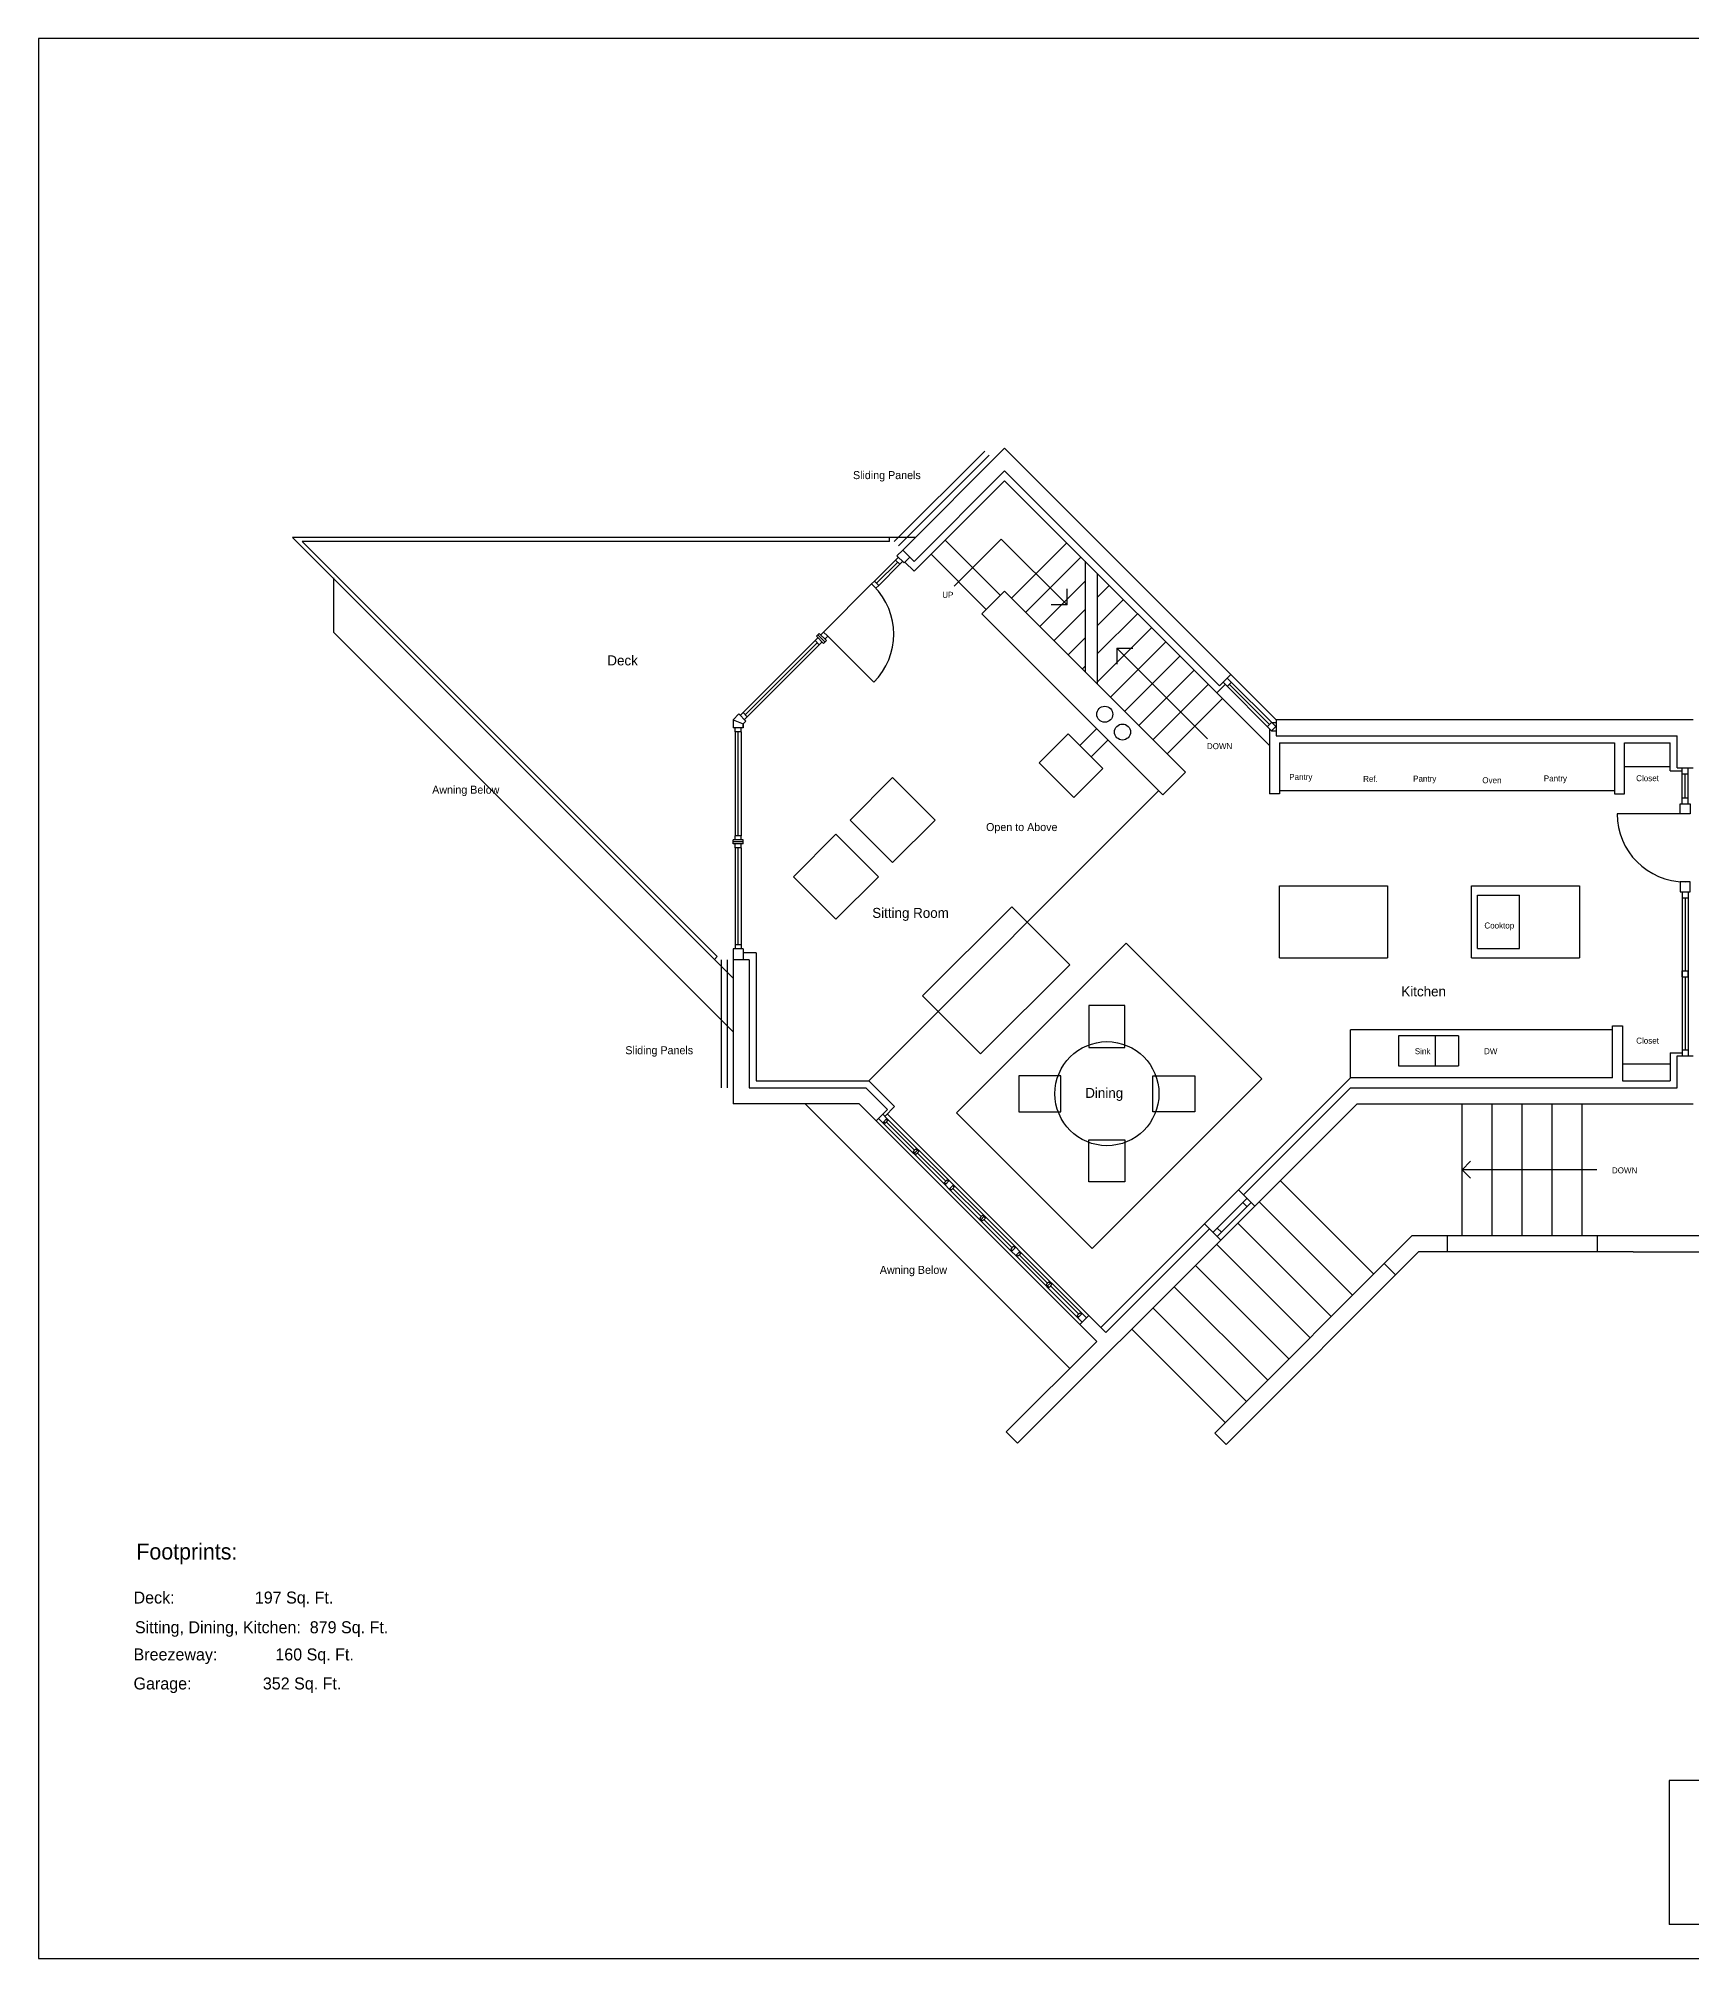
# Model space of a CAD drawing. Header units: inches. Extents: x -11428 to -4037, y -1744 to 4421.
# Drawn here: x -5523 to -4696, y -441 to 519 of the extents above; entities that cross this region are included whole.
import ezdxf

# ---------------------------------------------------------------- set-up
doc = ezdxf.new("R2010")
doc.units = ezdxf.units.IN
doc.header["$LTSCALE"] = 64
doc.header["$MEASUREMENT"] = 0
doc.linetypes.add('ACAD_ISO02W100', pattern=[15, 12, -3])
doc.layers.get('0').update_dxf_attribs({"color": 253})
for name, color, linetype in [('A-doors', 254, 'Continuous'), ('A-Elev-North', 7, 'Continuous'), ('A-furniture', 33, 'Continuous'), ('A-glazing', 252, 'Continuous'), ('A-millwork', 252, 'Continuous'), ('A-soffit', 251, 'ACAD_ISO02W100'), ('A-stairs', 252, 'Continuous'), ('A-text', 254, 'Continuous'), ('A-walls', 7, 'Continuous'), ('border', 7, 'Continuous'), ('construction', 172, 'Continuous')]:
    doc.layers.add(name, color=color, linetype=linetype)

msp = doc.modelspace()

# ---------------------------------------------------------------- linework, layer by layer
for p, q in [((-4089.58, -352.37), (-4707.37, -352.37)), ((-4707.37, -352.37), (-4707.37, -424.37)), ((-4089.58, -424.37), (-4707.37, -424.37))]:
    msp.add_line(p, q)
at = {"layer": 'A-doors'}
for p, q in [((-5104.94, 196.78, -0.03), (-5128.99, 220.82, -0.03)), ((-4701.83, 131.02), (-4701.83, 136.02)), ((-4700.83, 139.02), (-4697.83, 139.02)), ((-4696.83, 136.02), (-4696.83, 131.02)), ((-4699.33, 131.02), (-4733.33, 131.02)), ((-4696.83, 131.02), (-4700.83, 131.02)), ((-4696.83, 97.02), (-4701.83, 97.02)), ((-4701.83, 97.02), (-4701.83, 92.02)), ((-4696.83, 92.02), (-4696.83, 97.02)), ((-4700.83, 89.02), (-4697.83, 89.02))]:
    msp.add_line(p, q, dxfattribs=at)
for centre, start, end in [((-5128.99, 220.82, -0.03), 315, 45), ((-4699.33, 131.02), 180, 270)]:
    msp.add_arc(centre, 34, start, end, dxfattribs=at)
at = {"layer": 'A-Elev-North', "color": 7}
for p, q in [((-5067.21, -56.64, -1448.31), (-5069.34, -54.52, -1448.31)), ((-5065.09, -54.52, -5000.14), (-5067.21, -52.4, -5000.14)), ((-5033.97, -85.63, -4122.9), (-5031.85, -87.75, -4122.9)), ((-5036.09, -87.75, -4122.9), (-5033.97, -89.87, -4122.9))]:
    msp.add_line(p, q, dxfattribs=at)
at = {"layer": 'A-furniture', "elevation": 0}
for points in [[(-5095.55, 106.67), (-5074.34, 127.89), (-5095.55, 149.1), (-5116.76, 127.89), (-5095.55, 106.67)], [(-5102.67, 99.55), (-5123.89, 78.33), (-5145.1, 99.55), (-5123.89, 120.76), (-5102.67, 99.55)], [(-5080.51, 39.96), (-5035.96, 84.51), (-5006.97, 55.52), (-5051.52, 10.97), (-5080.51, 39.96)]]:
    msp.add_lwpolyline(points, dxfattribs=at)
at = {"layer": 'A-furniture'}
msp.add_lwpolyline([(-5063.66, -18.5), (-4995.78, -86.38), (-4910.93, -1.53), (-4978.81, 66.35)], close=True, dxfattribs=at)
for points in [[(-4979.38, 14.08), (-4979.38, 35.08), (-4997.38, 35.08), (-4997.38, 14.08), (-4979.38, 14.08)], [(-5011.38, 0.08), (-5032.38, 0.08), (-5032.38, -17.92), (-5011.38, -17.92), (-5011.38, 0.08)], [(-4965.38, 0.08), (-4944.38, 0.08), (-4944.38, -17.92), (-4965.38, -17.92), (-4965.38, 0.08)], [(-4979.38, -31.92), (-4979.38, -52.92), (-4997.38, -52.92), (-4997.38, -31.92), (-4979.38, -31.92)]]:
    msp.add_lwpolyline(points, dxfattribs=at)
msp.add_circle((-4988.38, -8.92), 26, dxfattribs=at)
at = {"layer": 'A-glazing', "color": 7}
for p, q in [((-5092.65, 259.28, 0.6), (-5094.06, 257.87, 0.6)), ((-5093, 256.81, 91.77), (-5103.53, 246.28, 199.03)), ((-5091.94, 255.75, 0), (-5094.06, 257.87, 0)), ((-5090.52, 257.16, 0.6), (-5091.94, 255.75, 0.6)), ((-5104.59, 247.34, 74.49), (-5106.01, 245.92, 74.49)), ((-5103.88, 243.8, 74.45), (-5106.01, 245.92, 74.45)), ((-5102.47, 245.22, 74.45), (-5104.59, 247.34, 74.45)), ((-5102.47, 245.22, -0.01), (-5103.88, 243.8, -0.01)), ((-5130.05, 221.88, 0), (-5131.46, 220.47, 0)), ((-5127.93, 219.76, -0.03), (-5130.05, 221.88, -0.03)), ((-5132.91, 219.02, 190.57), (-5134.33, 217.61, 190.57)), ((-5132.2, 215.48, 95.28), (-5134.33, 217.61, 95.28)), ((-5130.79, 216.9, 190.57), (-5132.2, 215.48, 190.57)), ((-5127.93, 219.76, 0), (-5129.34, 218.35, 0)), ((-5108.91, -5.98, -0.02), (-5098.09, -16.81, -0.02)), ((-5107.45, -2.48, -0.02), (-5094.55, -15.38, -0.02)), ((-5112.23, -13.98, -0.02), (-5103.75, -22.46, -0.02)), ((-5103.75, -22.46, -0.02), (-5098.09, -16.81, -0.02)), ((-5099.41, -20.25, -1101.22), (-5094.55, -15.38, -1101.22)), ((-5069.34, -54.52, -5000.14), (-5067.21, -52.4, -5000.14)), ((-5067.21, -56.64, -5000.14), (-5065.09, -54.52, -5000.14)), ((-5033.97, -89.87, -3551.85), (-5031.85, -87.75, -3551.85)), ((-5002.86, -120.98, -0.02), (-5000.74, -118.86, -0.02)), ((-5002.86, -120.98, -0.02), (-5000.74, -123.11, -0.02)), ((-4993.43, -132.78, -0.01), (-5001.96, -124.25, -0.01)), ((-5001.92, -124.29, -0.02), (-4997.44, -119.8, -0.02)), ((-5000.74, -118.86, -0.02), (-4998.62, -120.98, -41.43)), ((-4988.95, -128.29, -0.01), (-4997.47, -119.77, -0.01))]:
    msp.add_line(p, q, dxfattribs=at)
at = {"layer": 'A-glazing'}
for p, q in [((-5104.59, 247.34, 111.74), (-5094.06, 257.87, 0.6)), ((-5102.47, 245.22, 111.74), (-5091.94, 255.75, 0.6)), ((-4928.2, 194.64), (-4926.08, 196.77)), ((-4928.19, 198.88), (-4903.93, 174.61)), ((-4927.14, 195.71), (-4907.1, 175.66)), ((-4926.43, 200.64), (-4903.8, 178.02)), ((-4908.16, 174.6), (-4906.04, 176.73)), ((-4906.05, 172.49), (-4903.8, 174.75)), ((-4906.04, 176.73), (-4903.8, 176.73)), ((-4906.05, 172.49), (-4903.81, 172.49)), ((-4699.33, 139.02), (-4699.33, 151.02)), ((-4699.33, 89.02), (-4699.33, 52.52)), ((-4699.33, 49.52), (-4699.33, 13.02)), ((-4997.47, -119.84, -0.02), (-5098.24, -19.07, -4431.85)), ((-5001.92, -124.29, -0.02), (-5103.75, -22.46, -4478.5)), ((-5069.34, -54.52, -1448.31), (-5100.46, -23.42, -1682.47)), ((-5098.69, -23.05, -5234.31), (-5084.56, -37.19, -5234.31)), ((-5067.22, -52.4, -1003.3), (-5098.34, -21.3, -1659.49)), ((-5083.13, -38.59, -2376.28), (-5068.99, -52.74, -2376.28)), ((-5036.09, -87.75, -4122.9), (-5067.2, -56.62, -128.48)), ((-5065.43, -56.25, -3680.32), (-5051.29, -70.4, -3680.32)), ((-5044.2, -75.4, -4425.37), (-5065.09, -54.52, -1118.12)), ((-4939.56, -73.95), (-4922.59, -56.98)), ((-4935.32, -78.2), (-4918.35, -61.22)), ((-4931.43, -82.08), (-4914.46, -65.11)), ((-4918.34, -65.46), (-4920.46, -63.34)), ((-5049.87, -71.8, -822.29), (-5035.73, -85.95, -822.29)), ((-5033.97, -85.63, -4122.9), (-5045.06, -74.51, -3628.88)), ((-4931.08, -78.2), (-4933.21, -76.08)), ((-5002.86, -120.98, -0.02), (-5033.97, -89.87, -0.02)), ((-5032.19, -89.48, -2232.03), (-5018.05, -103.62, -2232.03)), ((-5000.74, -118.86, -0.02), (-5031.85, -87.75, -0.02)), ((-5016.62, -105.03, 626), (-5002.49, -119.17, 626))]:
    msp.add_line(p, q, dxfattribs=at)
at = {"layer": 'A-glazing', "color": 253}
for p, q in [((-4930.31, 196.76), (-4906.05, 172.49)), ((-4933.2, -80.32), (-4916.23, -63.35))]:
    msp.add_line(p, q, dxfattribs=at)
at = {"layer": 'A-glazing', "color": 252}
for p, q in [((-4700.83, 139.02), (-4700.83, 151.02)), ((-4697.83, 139.02), (-4697.83, 151.02)), ((-4700.83, 89.02), (-4700.83, 13.02)), ((-4697.83, 89.02), (-4697.83, 13.02))]:
    msp.add_line(p, q, dxfattribs=at)
at = {"layer": 'A-glazing', "color": 254}
for p, q in [((-5100.46, -23.42, -1429.04), (-5098.34, -21.3, -1429.04)), ((-5099.41, -23.79, -8256.25), (-5098, -22.37, -8256.25)), ((-5085.26, -37.9, -5234.31), (-5083.85, -36.49, -5234.31)), ((-5084.56, -38.61, -5398.22), (-5083.14, -37.19, -5398.22)), ((-5083.85, -39.31, -5562.14), (-5082.44, -37.9, -5562.14)), ((-5069.7, -53.45, -2376.28), (-5068.28, -52.03, -2376.28)), ((-5066.15, -56.99, -6702.26), (-5064.74, -55.58, -6702.26)), ((-5052, -71.11, -3680.32), (-5050.59, -69.69, -3680.32)), ((-5051.29, -71.81, -3844.23), (-5049.88, -70.4, -3844.23)), ((-5050.59, -72.52, -4008.15), (-5049.17, -71.1, -4008.15)), ((-5036.44, -86.65, -822.29), (-5035.02, -85.24, -822.29)), ((-5036.09, -87.75, -4122.9), (-5033.97, -85.63, -4122.9)), ((-5033.97, -89.87, -4122.9), (-5031.85, -87.75, -4122.9)), ((-5032.91, -90.22, -5253.98), (-5031.5, -88.8, -5253.98)), ((-5018.76, -104.33, -2232.03), (-5017.35, -102.92, -2232.03)), ((-5018.05, -105.04, -2395.95), (-5016.64, -103.62, -2395.95)), ((-5017.34, -105.75, -2559.86), (-5015.93, -104.33, -2559.86)), ((-5003.19, -119.88, 626), (-5001.78, -118.47, 626))]:
    msp.add_line(p, q, dxfattribs=at)
at = {"layer": 'A-millwork'}
for p, q in [((-4993.42, 173.59), (-5001.91, 165.11)), ((-4987.76, 167.94), (-4996.25, 159.45)), ((-4706.83, 154.52), (-4729.64, 154.52)), ((-4734.64, 142.52), (-4902.11, 142.52)), ((-4902.11, 95.02), (-4848.11, 95.02)), ((-4902.11, 59.02), (-4902.11, 95.02)), ((-4848.11, 95.02), (-4848.11, 59.02)), ((-4806.11, 59.02), (-4806.11, 95.02)), ((-4806.11, 95.02), (-4752.11, 95.02)), ((-4803.11, 63.65), (-4803.11, 90.38)), ((-4803.11, 90.38), (-4782.11, 90.38)), ((-4782.11, 63.65), (-4782.11, 90.38)), ((-4752.11, 95.02), (-4752.11, 59.02)), ((-4902.11, 59.02), (-4848.11, 59.02)), ((-4806.11, 59.02), (-4752.11, 59.02)), ((-4803.11, 63.65), (-4782.11, 63.65)), ((-4735.59, 23.02), (-4866.59, 23.02)), ((-4866.59, -0.98), (-4866.59, 23.02)), ((-4812.59, 20.02), (-4842.59, 20.02)), ((-4842.59, 20.02), (-4842.59, 5.02)), ((-4824.05, 5.02), (-4824.05, 20.02)), ((-4812.59, 20.02), (-4812.59, 5.02)), ((-4842.59, 5.02), (-4812.59, 5.02)), ((-4730.59, 6.02), (-4706.83, 6.02))]:
    msp.add_line(p, q, dxfattribs=at)
at = {"layer": 'A-soffit'}
msp.add_line((-4962.4, 142.57, 0.02), (-5107.45, -2.48, 0), dxfattribs=at)
at = {"layer": 'A-stairs'}
for p, q in [((-5076.33, 260.75), (-5048.75, 233.17)), ((-5069.26, 267.82), (-5041.68, 240.24)), ((-5064.68, 244.82), (-5041.18, 268.32)), ((-5041.18, 268.32), (-5008.3, 235.44)), ((-5008.45, 266.41), (-5036.03, 238.83)), ((-5008.45, 266.41), (-5036.03, 238.83)), ((-5001.38, 259.33), (-5028.96, 231.76)), ((-5001.38, 259.33), (-5028.96, 231.76)), ((-4999.32, 257.28), (-4999.32, 202.12)), ((-4993.23, 251.19), (-4993.23, 196.03)), ((-4999.32, 247.25), (-5021.88, 224.69)), ((-4999.32, 247.25), (-5021.88, 224.69)), ((-5008.3, 235.44), (-5008.3, 243.44)), ((-4987.24, 245.19), (-4993.23, 239.2)), ((-5008.3, 235.44), (-5016.3, 235.44)), ((-4999.32, 233.11), (-5014.81, 217.62)), ((-4980.17, 238.12), (-4993.23, 225.05)), ((-4973.09, 231.05), (-4993.23, 210.91)), ((-4966.02, 223.98), (-4993.23, 196.77)), ((-4999.32, 218.97), (-5007.74, 210.54)), ((-4958.95, 216.91), (-4986.53, 189.33)), ((-4938.09, 168.47), (-4983.35, 213.73)), ((-4983.35, 213.73), (-4983.35, 205.73)), ((-4983.35, 213.73), (-4975.35, 213.73)), ((-4999.32, 204.82), (-5000.67, 203.47)), ((-4951.88, 209.84), (-4979.46, 182.26)), ((-4944.81, 202.77), (-4972.39, 175.19)), ((-4937.74, 195.7), (-4965.32, 168.12)), ((-4930.67, 188.62), (-4958.25, 161.05))]:
    msp.add_line(p, q, dxfattribs=at)
at = {"layer": 'A-text'}
for p, q in [((-4810.83, -46.98, 0), (-4806.58, -42.74, 0)), ((-4743.52, -46.98, 0), (-4810.83, -46.98, 0)), ((-4810.83, -46.98, 0), (-4806.58, -51.23, 0))]:
    msp.add_line(p, q, dxfattribs=at)
at = {"layer": 'A-walls'}
for p, q in [((-5094.72, 267.11, 3), (-5049.46, 312.37, 3)), ((-5092.6, 264.99, 3), (-5047.34, 310.25, 3)), ((-5039.56, 313.78), (-5090.47, 262.87)), ((-5039.56, 313.78), (-4926.43, 200.64)), ((-5039.56, 302.47), (-5084.82, 257.21)), ((-5039.56, 302.47), (-4932.08, 194.99)), ((-5039.56, 297.52), (-5084.82, 252.26)), ((-5039.56, 297.52), (-4907.11, 165.07)), ((-5093.35, 259.99, 0), (-5090.47, 262.87)), ((-5089.82, 256.46), (-5093.35, 259.99, 0)), ((-5090.47, 262.87), (-5084.82, 257.21)), ((-5089.82, 256.46, 0), (-5086.94, 259.33)), ((-5089.41, 256.86, 0), (-5084.82, 252.26, 0)), ((-5039.56, 242.36), (-5050.88, 231.05)), ((-5039.56, 242.36), (-4949.05, 151.85)), ((-4960.37, 140.54), (-5050.88, 231.05)), ((-5132.17, 221.18, 95.28), (-5133.62, 219.73, 95.28)), ((-5128.63, 217.64, -0.03), (-5132.17, 221.18, -0.03)), ((-5133.26, 216.54, 190.57), (-5169.27, 180.54, 95.28)), ((-5130.08, 216.19, 95.28), (-5133.62, 219.73, 95.28)), ((-5128.63, 217.64, 95.28), (-5130.08, 216.19, 95.28)), ((-4929.25, 195.7), (-4933.5, 191.45)), ((-4926.43, 200.64), (-4932.08, 194.99)), ((-5172.45, 180.9), (-5175.33, 178.02)), ((-5175.33, 178.02), (-5175.33, 173.95)), ((-5170.33, 173.95, 0), (-5175.33, 173.95)), ((-5170.33, 173.95, 0), (-5175.33, 173.95)), ((-5174.33, 171.95, 0), (-5174.33, 173.95, 0)), ((-5174.33, 171.95, 0), (-5174.33, 173.95, 0)), ((-5168.91, 177.36, 0), (-5172.45, 180.9)), ((-5170.33, 181.6, 0), (-5171.74, 180.19, 0)), ((-5171.33, 171.95, 0), (-5171.33, 173.95, 0)), ((-5171.33, 171.95, 0), (-5171.33, 173.95, 0)), ((-5168.21, 179.48, 0), (-5170.33, 181.6, 0)), ((-5168.91, 177.36, 0), (-5170.33, 175.95, 0)), ((-5170.33, 175.95, -95.28), (-5170.33, 173.95, 58.07)), ((-5170.33, 173.95, 0), (-5170.33, 175.95, 0)), ((-5168.21, 179.48, 0), (-5169.62, 178.07, 0)), ((-4907.11, 173.55), (-4907.11, 141.02)), ((-4695.33, 178.02), (-4903.8, 178.02)), ((-4903.8, 178.02), (-4903.8, 170.02)), ((-5171.33, 171.95, 0), (-5174.33, 171.95, 0)), ((-5171.33, 171.95, 0), (-5174.33, 171.95, 0)), ((-5172.83, 120.01, 190.57), (-5172.83, 171.95, 95.28)), ((-4903.8, 170.02), (-4729.64, 170.02)), ((-4902.11, 166.52), (-4902.11, 141.02)), ((-4902.11, 166.52), (-4734.64, 166.52)), ((-4734.64, 166.52), (-4734.64, 141.02)), ((-4729.64, 170.02), (-4703.33, 170.02)), ((-4729.64, 141.02), (-4729.64, 166.52)), ((-4729.64, 166.52), (-4706.83, 166.52)), ((-4706.83, 152.52), (-4706.83, 166.52)), ((-4703.33, 157.02), (-4703.33, 170.02)), ((-4703.33, 154.02), (-4703.33, 157.02)), ((-4703.33, 154.02), (-4695.33, 154.02)), ((-4700.83, 151.02), (-4700.83, 154.02)), ((-4697.83, 151.02), (-4697.83, 154.02)), ((-4949.05, 151.85), (-4960.37, 140.54)), ((-4706.83, 152.52), (-4700.83, 152.52)), ((-4700.83, 151.02), (-4697.83, 151.02)), ((-4902.11, 141.02), (-4907.11, 141.02)), ((-4734.64, 141.02), (-4729.64, 141.02)), ((-4701.83, 136.02), (-4696.83, 136.02)), ((-4700.83, 136.02), (-4700.83, 139.02)), ((-4697.83, 136.02), (-4697.83, 139.02)), ((-5175.33, 115.96, 95.28), (-5175.33, 118.01, 95.28)), ((-5170.33, 118.01, 95.28), (-5175.33, 118.01, 95.28)), ((-5170.33, 115.96, 95.28), (-5175.33, 115.96, 95.28)), ((-5174.33, 118.01, 190.57), (-5174.33, 120.01, 190.57)), ((-5171.33, 120.01, 95.28), (-5174.33, 120.01, 95.28)), ((-5174.33, 113.96, 190.57), (-5174.33, 115.96, 190.57)), ((-5171.33, 118.01, 190.57), (-5171.33, 120.01, 190.57)), ((-5171.33, 113.96, 190.57), (-5171.33, 115.96, 190.57)), ((-5170.33, 115.96, 95.28), (-5170.33, 118.01, 95.28)), ((-5171.33, 113.96, 95.28), (-5174.33, 113.96, 95.28)), ((-5172.83, 65.9, 95.28), (-5172.83, 113.96, 190.57)), ((-4701.83, 92.02), (-4696.83, 92.02)), ((-4700.83, 92.02), (-4700.83, 89.02)), ((-4697.83, 92.02), (-4697.83, 89.02)), ((-5183.17, 59.59), (-5184.59, 58.18)), ((-5181.33, 58.02, 3), (-5181.33, -5.98, 3)), ((-5178.33, 58.02, 3), (-5178.33, -5.98, 3)), ((-5170.33, 63.52, 0), (-5175.33, 63.52)), ((-5175.33, 63.52), (-5175.33, -13.98)), ((-5175.33, 63.02), (-5175.33, 58.02)), ((-5167.33, 58.02, 8678.87), (-5175.33, 58.02, 8678.87)), ((-5175.33, 58.02), (-5175.33, 58.02, 3)), ((-5171.33, 65.52, 0), (-5174.33, 65.52, 0)), ((-5174.33, 65.52, 0), (-5174.33, 63.52, 0)), ((-5171.33, 65.52, 0), (-5171.33, 63.52, 0)), ((-5170.33, 63.52, 8525.51), (-5170.33, 61.52, 8678.87)), ((-5170.33, 61.52, 8678.87), (-5170.33, 58.02, 8678.87)), ((-5163.83, 61.52, 8678.87), (-5170.33, 61.52, 8678.87)), ((-5167.33, 58.02, 8678.87), (-5167.33, -5.98)), ((-5163.83, 61.52, 8678.86), (-5163.83, -2.48)), ((-4700.83, 49.52), (-4700.83, 52.52)), ((-4700.83, 52.52), (-4697.83, 52.52)), ((-4700.83, 49.52), (-4697.83, 49.52)), ((-4697.83, 49.52), (-4697.83, 52.52)), ((-4735.59, -0.98), (-4735.59, 25.02)), ((-4735.59, 25.02), (-4730.59, 25.02)), ((-4730.59, 25.02), (-4730.59, -2.48)), ((-4706.83, 11.52), (-4706.83, -2.48)), ((-4706.83, 11.52), (-4700.83, 11.52)), ((-4703.33, -5.98), (-4703.33, 10.02)), ((-4703.33, 10.02), (-4695.33, 10.02)), ((-4700.83, 13.02), (-4697.83, 13.02)), ((-4700.83, 13.02), (-4700.83, 10.02)), ((-4697.83, 13.02), (-4697.83, 10.02)), ((-4922.59, -56.98), (-4866.59, -0.98)), ((-4920.11, -59.46), (-4866.64, -5.98)), ((-4866.64, -5.98), (-4703.33, -5.98)), ((-4735.59, -0.98), (-4866.59, -0.98)), ((-4730.59, -2.48), (-4706.83, -2.48)), ((-5112.23, -13.98), (-5175.33, -13.98)), ((-5100.46, -19.18, -1101.21), (-5098.34, -21.3, -1592.96)), ((-4863.33, -13.98), (-4914.46, -65.11)), ((-4863.33, -13.98), (-4695.33, -13.98)), ((-5102.58, -21.3, -1429.04), (-5100.46, -23.42, 4457.08)), ((-5100.12, -23.08, -6827.24), (-5099.41, -23.79, -6991.15)), ((-5098.71, -21.67, -6827.24), (-5098, -22.37, -6991.15)), ((-5085.26, -37.9, -3969.21), (-5084.56, -38.61, -4133.12)), ((-5083.85, -36.49, -3969.21), (-5083.14, -37.19, -4133.12)), ((-5083.14, -37.19, -4133.12), (-5082.44, -37.9, -4297.04)), ((-5084.56, -38.61, -4133.12), (-5083.85, -39.31, -4297.04)), ((-5068.99, -54.16, -947.27), (-5069.7, -53.45, -1111.18)), ((-5067.58, -52.74, -2212.37), (-5068.28, -52.03, -2376.28)), ((-5066.86, -56.29, -5273.25), (-5066.15, -56.99, -5437.16)), ((-5065.44, -54.87, -5273.25), (-5064.74, -55.58, -5437.16)), ((-4914.46, -65.11), (-4922.59, -56.98)), ((-5052, -71.11, -2415.22), (-5051.29, -71.81, -2579.13)), ((-5051.29, -71.81, -2579.13), (-5050.59, -72.52, -2743.05)), ((-5050.59, -69.69, -2415.22), (-5049.88, -70.4, -2579.13)), ((-5049.88, -70.4, -2579.13), (-5049.17, -71.1, -2743.05)), ((-4991.42, -125.82), (-4939.56, -73.95)), ((-4988.95, -128.29), (-4937.09, -76.43)), ((-4931.43, -82.08), (-4939.56, -73.95)), ((-5034.31, -85.95, -658.38), (-5035.02, -85.24, -822.29)), ((-5033.03, -183.69), (-4931.43, -82.08)), ((-5035.73, -87.36, 606.72), (-5036.44, -86.65, 442.81)), ((-5033.62, -89.51, -3824.96), (-5032.91, -90.22, -3988.88)), ((-5032.2, -88.1, -3824.96), (-5031.5, -88.8, -3988.88)), ((-5018.76, -104.33, -966.93), (-5018.05, -105.04, -1130.85)), ((-5018.05, -105.04, -1130.85), (-5017.34, -105.75, -1294.76)), ((-5017.35, -102.92, -966.93), (-5016.64, -103.62, -1130.85)), ((-5016.64, -103.62, -1130.85), (-5015.93, -104.33, -1294.76)), ((-5002.49, -120.59, 2055.01), (-5003.19, -119.88, 1891.1)), ((-5001.07, -119.17, 789.91), (-5001.78, -118.47, 626)), ((-5038.69, -178.03), (-4993.43, -132.78)), ((-5038.69, -178.03), (-5033.03, -183.69))]:
    msp.add_line(p, q, dxfattribs=at)
at = {"layer": 'A-walls', "color": 253}
for p, q in [((-5084.21, 269.13), (-5395.54, 269.13)), ((-5097.13, 267.13), (-5097.13, 269.13)), ((-5097.13, 267.13), (-5390.71, 267.13)), ((-5106.01, 245.92, 12.35), (-5130.05, 221.88, 0)), ((-5170.33, 181.6, 0), (-5134.33, 217.61, 95.28)), ((-5168.21, 179.48, 0), (-5132.2, 215.48, 95.28)), ((-5174.33, 171.95, 0), (-5174.33, 120.01, 95.28)), ((-5171.33, 171.95, 0), (-5171.33, 120.01, 95.28)), ((-5007.73, 170.94), (-5022.23, 156.44)), ((-4990.41, 153.61), (-5007.73, 170.94)), ((-5022.23, 156.44), (-5004.9, 139.12)), ((-4990.41, 153.61), (-5004.9, 139.12)), ((-5174.33, 113.96, 190.57), (-5174.33, 65.52, 95.28)), ((-5171.33, 113.96, 190.57), (-5171.33, 65.52, 95.28)), ((-4835.98, -79.98), (-4934.5, -178.7)), ((-4191.33, -79.98), (-4835.98, -79.98)), ((-4832.67, -87.98), (-4928.85, -184.35)), ((-4725.33, -87.98), (-4832.67, -87.98)), ((-4725.33, -87.98), (-4191.33, -87.98)), ((-4934.5, -178.7), (-4928.85, -184.35))]:
    msp.add_line(p, q, dxfattribs=at)
at = {"layer": 'A-walls', "color": 254}
for p, q in [((-5175.4, 48.99), (-5395.54, 269.13)), ((-5183.17, 59.59), (-5390.71, 267.13))]:
    msp.add_line(p, q, dxfattribs=at)
at = {"layer": 'A-walls', "color": 252}
for p, q in [((-5375.13, 248.92), (-5375.13, 221.82)), ((-5175.33, 22.02), (-5375.13, 221.82)), ((-5139.33, -13.98), (-5006.98, -146.33)), ((-4810.83, -79.98), (-4810.83, -13.98, 0)), ((-4795.83, -79.98), (-4795.83, -13.98, 0)), ((-4780.83, -79.98), (-4780.83, -13.98, 0)), ((-4765.83, -79.98), (-4765.83, -13.98, 0)), ((-4750.83, -79.98), (-4750.83, -13.98, 0)), ((-4901.73, -52.37), (-4855.04, -99.06)), ((-4912.33, -62.98), (-4865.63, -109.68)), ((-4922.94, -73.59), (-4876.23, -120.3)), ((-4933.54, -84.2), (-4886.83, -130.91)), ((-4818.33, -79.98), (-4818.33, -87.98)), ((-4743.33, -79.98), (-4743.33, -87.98)), ((-4944.15, -94.8), (-4897.42, -141.53)), ((-4849.74, -93.75), (-4844.08, -99.42)), ((-4954.76, -105.41), (-4908.02, -152.15)), ((-4965.36, -116.02), (-4918.61, -162.77)), ((-4975.97, -126.62), (-4929.21, -173.38))]:
    msp.add_line(p, q, dxfattribs=at)
at = {"layer": 'A-walls', "color": 7}
for p, q in [((-5167.33, -5.98, 0), (-5108.91, -5.98, 0)), ((-5163.83, -2.48, 0), (-5107.45, -2.48, 0))]:
    msp.add_line(p, q, dxfattribs=at)
at = {"layer": 'A-walls'}
for centre in [(-4989.46, 180.75), (-4980.6, 171.89)]:
    msp.add_circle(centre, 4, dxfattribs=at)
at = {"layer": 'border'}
msp.add_lwpolyline([(-5522.6, 518.66), (-5522.6, -441.34), (-4072.61, -441.34), (-4072.61, 518.66), (-5522.6, 518.66)], close=True, dxfattribs=at)
at = {"layer": 'construction'}
for p, q in [((-5132.89, 220.45, 95.28), (-5129.36, 216.92, 95.28)), ((-5175.33, 178.02), (-5170.33, 175.95, 0)), ((-5170.33, 116.98, 95.28), (-5175.33, 116.98, 95.28))]:
    msp.add_line(p, q, dxfattribs=at)
msp.add_circle((-5035.03, -88.77, -4122.9), 0.0332, dxfattribs=at)

# ---------------------------------------------------------------- texts
at = {"layer": 'A-text', "color": 7}
for s, height, p in [('Sliding Panels', 4, (-5115.34, 298.33, 74.46)), ('Deck', 5, (-5238.14, 205.19, 0)), ('Pantry', 3, (-4897.24, 147.97)), ('Ref.', 3, (-4860.3, 146.97)), ('Pantry', 3, (-4835.3, 147.09)), ('Oven', 3, (-4800.71, 146.28)), ('Pantry', 3, (-4769.97, 147.2)), ('Closet', 3, (-4723.78, 147.31)), ('Open to Above', 4, (-5048.8, 122.37)), ('Sitting Room', 5, (-5105.71, 78.96)), ('Cooktop', 3, (-4799.68, 73.66)), ('Kitchen', 5, (-4841.18, 39.72)), ('Closet', 3, (-4723.78, 16.09)), ('Sliding Panels', 4, (-5229.16, 10.8, 0)), ('Sink', 3, (-4834.46, 10.82)), ('DW', 3, (-4799.84, 10.82)), ('Dining', 5, (-4999.21, -11.04, 0)), ('DOWN', 3, (-4735.91, -48.76)), ('Awning Below', 4, (-5101.92, -99, 0))]:
    msp.add_text(s, height=height, dxfattribs=at).set_placement(p)
at = {"layer": 'A-text'}
for s, p in [('UP', (-5070.72, 238.98, 0)), ('DOWN', (-4938.41, 163.32))]:
    msp.add_text(s, height=3, dxfattribs=at).set_placement(p)
at = {"layer": 'A-text', "color": 253}
msp.add_text('Awning Below', height=4, dxfattribs=at).set_placement((-5325.73, 141.06, 0))
at = {"layer": 'construction', "color": 7}
msp.add_text('Footprints:', height=8, dxfattribs=at).set_placement((-5473.65, -241.82, -15993.29))
at = {"layer": 'construction', "color": 254}
for s, p in [('Deck:                  197 Sq. Ft.', (-5475.03, -263.84, -15993.29)), ('Sitting, Dining, Kitchen:  879 Sq. Ft.', (-5474.34, -278.68, -15993.29)), ('Breezeway:             160 Sq. Ft.', (-5475.03, -292.27, -15993.29)), ('Garage:                352 Sq. Ft.', (-5475.03, -306.79, -15993.29))]:
    msp.add_text(s, height=6, dxfattribs=at).set_placement(p)

doc.saveas('drawing.dxf')
